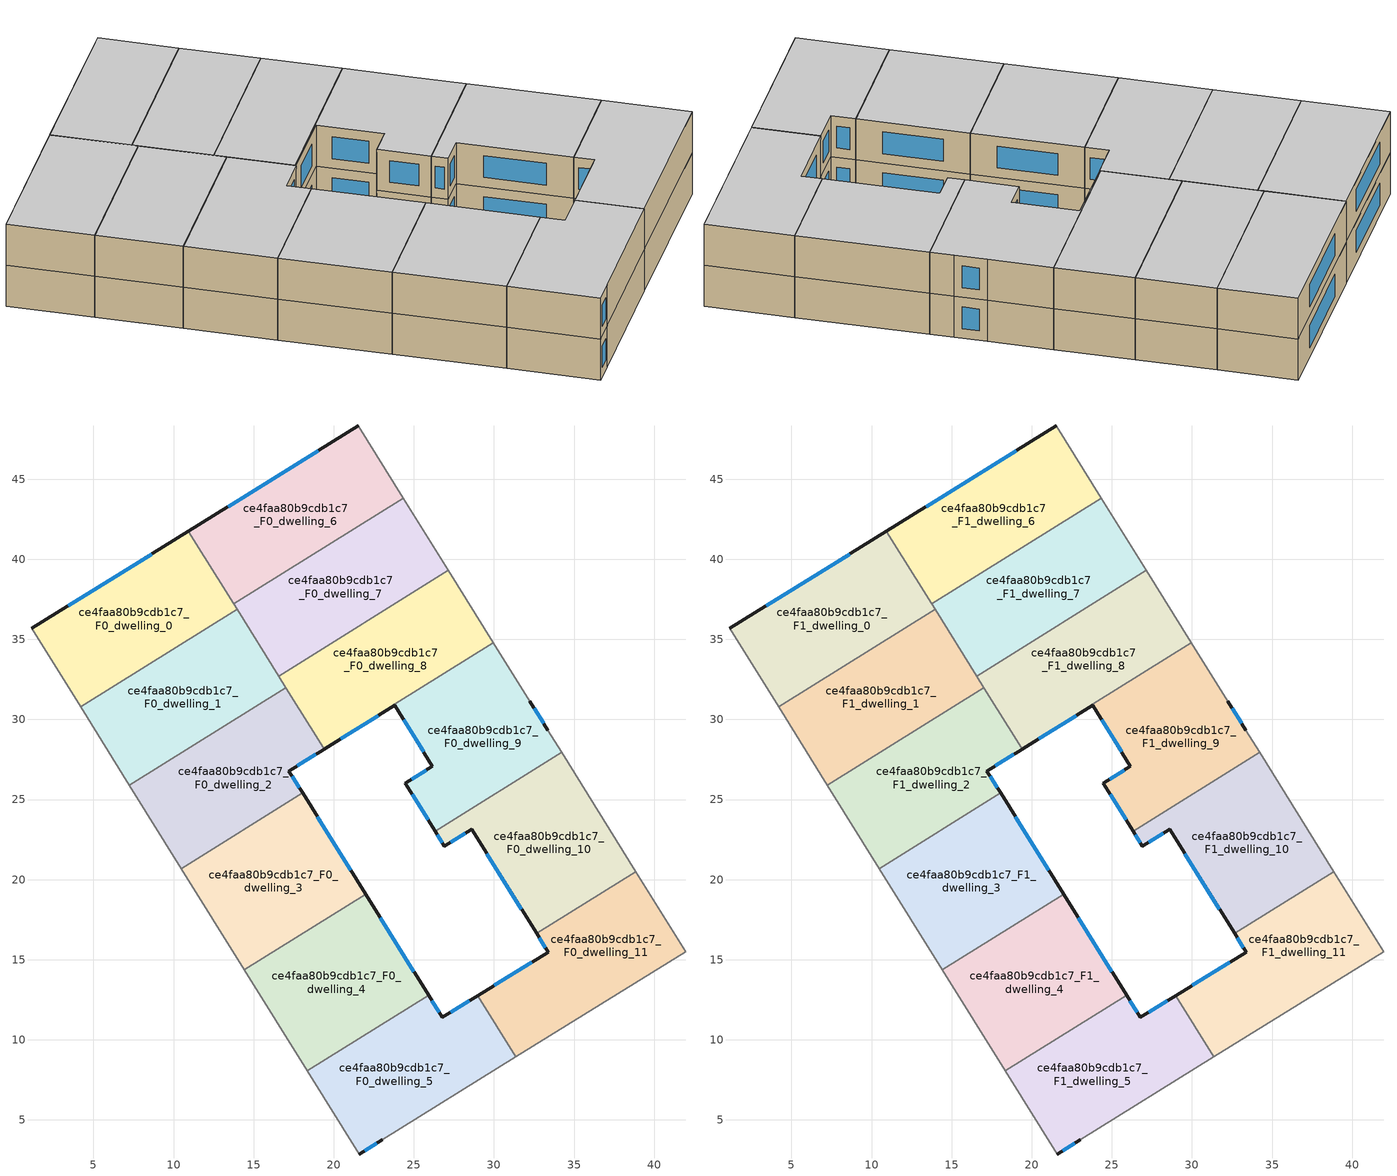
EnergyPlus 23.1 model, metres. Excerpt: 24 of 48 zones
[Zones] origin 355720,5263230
ce4faa80b9cdb1c7_F0_dwelling_0
 floor ground (EU_floor_Construction): 10.93,41.75 13.97,36.87 4.2,30.78 1.14,35.69 z0
 wall outside (EU_wall_Construction): 10.93,41.75 1.14,35.69 z0:3
 wall to ce4faa80b9cdb1c7_F0_dwelling_1 (EU_wall_Construction): 4.2,30.78 13.97,36.87 z0:3
 wall adiabatic (EU_wall_Construction): 1.14,35.69 4.2,30.78 z0:3
 wall to ce4faa80b9cdb1c7_F0_dwelling_6 (EU_wall_Construction): 13.75,37.22 10.93,41.75 z0:3
 wall to ce4faa80b9cdb1c7_F0_dwelling_7 (EU_wall_Construction): 13.97,36.87 13.75,37.22 z0:3
 window (EU_Window_Construction): 8.63,40.33 3.44,37.11 z0.7:2.3
ce4faa80b9cdb1c7_F0_dwelling_1
 floor ground (EU_floor_Construction): 13.97,36.87 17.02,31.98 7.25,25.89 4.2,30.78 z0
 wall to ce4faa80b9cdb1c7_F0_dwelling_2 (EU_wall_Construction): 7.25,25.89 17.02,31.98 z0:3
 wall adiabatic (EU_wall_Construction): 4.2,30.78 7.25,25.89 z0:3
 wall to ce4faa80b9cdb1c7_F0_dwelling_7 (EU_wall_Construction): 16.56,32.71 13.97,36.87 z0:3
 wall to ce4faa80b9cdb1c7_F0_dwelling_8 (EU_wall_Construction): 17.01,31.98 16.56,32.71 z0:3
ce4faa80b9cdb1c7_F0_dwelling_10
 floor ground (EU_floor_Construction): 34.23,27.95 38.87,20.5 32.66,16.64 28.62,23.13 26.91,22.09 26.33,23.03 z0
 wall outside (EU_wall_Construction): 26.33,23.03 26.91,22.09 28.62,23.13 32.66,16.64 z0:3
 wall to ce4faa80b9cdb1c7_F0_dwelling_9 (EU_wall_Construction): 34.23,27.95 26.33,23.03 z0:3
 wall adiabatic (EU_wall_Construction): 38.87,20.5 34.23,27.95 z0:3
 wall to ce4faa80b9cdb1c7_F0_dwelling_11 (EU_wall_Construction): 32.66,16.64 38.87,20.5 z0:3
 window (EU_Window_Construction): 27.31,22.33 28.22,22.89 / 26.46,22.81 26.77,22.31 / 29.57,21.61 31.71,18.16 z0.7:2.3
ce4faa80b9cdb1c7_F0_dwelling_11
 floor ground (EU_floor_Construction): 38.87,20.5 41.98,15.5 31.38,8.93 28.99,12.76 33.39,15.48 32.66,16.64 z0
 wall outside (EU_wall_Construction): 32.66,16.64 33.39,15.48 28.99,12.76 z0:3
 wall adiabatic (EU_wall_Construction): 31.38,8.93 41.98,15.5 38.87,20.5 z0:3
 wall to ce4faa80b9cdb1c7_F0_dwelling_5 (EU_wall_Construction): 28.99,12.76 31.38,8.93 z0:3
 window (EU_Window_Construction): 32.35,14.84 30.02,13.4 / 32.83,16.37 33.22,15.75 z0.7:2.3
ce4faa80b9cdb1c7_F0_dwelling_2
 floor ground (EU_floor_Construction): 17.02,31.98 19.41,28.14 17.2,26.78 18.05,25.41 10.49,20.69 7.25,25.89 z0
 wall outside (EU_wall_Construction): 18.05,25.41 17.2,26.78 19.41,28.14 z0:3
 wall to ce4faa80b9cdb1c7_F0_dwelling_3 (EU_wall_Construction): 10.49,20.69 18.05,25.41 z0:3
 wall adiabatic (EU_wall_Construction): 7.25,25.89 10.49,20.69 z0:3
 wall to ce4faa80b9cdb1c7_F0_dwelling_8 (EU_wall_Construction): 19.37,28.2 17.02,31.98 z0:3
 wall to ce4faa80b9cdb1c7_F0_dwelling_9 (EU_wall_Construction): 19.41,28.14 19.37,28.2 z0:3
 window (EU_Window_Construction): 17.72,27.1 18.89,27.82 / 17.85,25.73 17.4,26.45 z0.7:2.3
ce4faa80b9cdb1c7_F0_dwelling_3
 floor ground (EU_floor_Construction): 18.05,25.41 21.99,19.09 14.42,14.38 10.49,20.69 z0
 wall outside (EU_wall_Construction): 21.99,19.09 18.05,25.41 z0:3
 wall to ce4faa80b9cdb1c7_F0_dwelling_4 (EU_wall_Construction): 14.42,14.38 21.99,19.09 z0:3
 wall adiabatic (EU_wall_Construction): 10.49,20.69 14.42,14.38 z0:3
 window (EU_Window_Construction): 21.06,20.57 18.98,23.92 z0.7:2.3
ce4faa80b9cdb1c7_F0_dwelling_4
 floor ground (EU_floor_Construction): 21.99,19.09 25.92,12.77 18.36,8.06 14.42,14.38 z0
 wall outside (EU_wall_Construction): 25.92,12.77 21.99,19.09 z0:3
 wall to ce4faa80b9cdb1c7_F0_dwelling_5 (EU_wall_Construction): 18.36,8.06 25.92,12.77 z0:3
 wall adiabatic (EU_wall_Construction): 14.42,14.38 18.36,8.06 z0:3
 window (EU_Window_Construction): 25,14.26 22.91,17.61 z0.7:2.3
ce4faa80b9cdb1c7_F0_dwelling_5
 floor ground (EU_floor_Construction): 28.99,12.76 31.38,8.93 23.03,3.76 21.59,2.87 18.36,8.06 25.92,12.77 26.78,11.39 z0
 wall outside (EU_wall_Construction): 28.99,12.76 26.78,11.39 25.92,12.77 / 21.59,2.87 23.03,3.76 z0:3
 wall adiabatic (EU_wall_Construction): 23.03,3.76 31.38,8.93 / 18.36,8.06 21.59,2.87 z0:3
 window (EU_Window_Construction): 26.58,11.72 26.13,12.45 / 28.47,12.44 27.3,11.71 / 21.93,3.08 22.69,3.55 z0.7:2.3
ce4faa80b9cdb1c7_F0_dwelling_6
 floor ground (EU_floor_Construction): 21.54,48.32 24.34,43.82 13.75,37.22 10.93,41.75 z0
 wall outside (EU_wall_Construction): 21.54,48.32 10.93,41.75 z0:3
 wall to ce4faa80b9cdb1c7_F0_dwelling_7 (EU_wall_Construction): 13.75,37.22 24.34,43.82 z0:3
 wall adiabatic (EU_wall_Construction): 24.34,43.82 21.54,48.32 z0:3
 window (EU_Window_Construction): 19.05,46.78 13.42,43.29 z0.7:2.3
ce4faa80b9cdb1c7_F0_dwelling_7
 floor ground (EU_floor_Construction): 24.34,43.82 27.15,39.31 16.56,32.71 13.75,37.22 z0
 wall to ce4faa80b9cdb1c7_F0_dwelling_8 (EU_wall_Construction): 16.56,32.71 27.15,39.31 z0:3
 wall adiabatic (EU_wall_Construction): 27.15,39.31 24.34,43.82 z0:3
ce4faa80b9cdb1c7_F0_dwelling_8
 floor ground (EU_floor_Construction): 27.15,39.31 29.96,34.79 19.37,28.2 16.56,32.71 z0
 wall to ce4faa80b9cdb1c7_F0_dwelling_9 (EU_wall_Construction): 19.37,28.2 29.96,34.79 z0:3
 wall adiabatic (EU_wall_Construction): 29.96,34.79 27.15,39.31 z0:3
ce4faa80b9cdb1c7_F0_dwelling_9
 floor ground (EU_floor_Construction): 32.24,31.13 33.37,29.32 34.23,27.95 26.33,23.03 24.46,26.03 26.16,27.09 23.81,30.87 19.41,28.14 19.37,28.2 29.96,34.79 z0
 wall outside (EU_wall_Construction): 19.41,28.14 23.81,30.87 26.16,27.09 24.46,26.03 26.33,23.03 / 33.37,29.32 32.24,31.13 z0:3
 wall adiabatic (EU_wall_Construction): 32.24,31.13 29.96,34.79 / 34.23,27.95 33.37,29.32 z0:3
 window (EU_Window_Construction): 25.76,26.84 24.86,26.28 / 24.36,29.98 25.61,27.98 / 20.44,28.78 22.78,30.23 / 33.11,29.75 32.51,30.71 / 24.89,25.32 25.89,23.73 z0.7:2.3
ce4faa80b9cdb1c7_F1_dwelling_0
 floor to ce4faa80b9cdb1c7_F0_dwelling_0 (EU_floor_Construction): 10.93,41.75 13.97,36.87 4.2,30.78 1.14,35.69 z3
 wall outside (EU_wall_Construction): 10.93,41.75 1.14,35.69 z3:6
 wall to ce4faa80b9cdb1c7_F1_dwelling_1 (EU_wall_Construction): 4.2,30.78 13.97,36.87 z3:6
 wall adiabatic (EU_wall_Construction): 1.14,35.69 4.2,30.78 z3:6
 wall to ce4faa80b9cdb1c7_F1_dwelling_6 (EU_wall_Construction): 13.75,37.22 10.93,41.75 z3:6
 wall to ce4faa80b9cdb1c7_F1_dwelling_7 (EU_wall_Construction): 13.97,36.87 13.75,37.22 z3:6
 window (EU_Window_Construction): 8.63,40.33 3.44,37.11 z3.7:5.3
 ceiling to ce4faa80b9cdb1c7_F2_dwelling_0 (EU_floor_Construction): 13.97,36.87 10.93,41.75 1.14,35.69 4.2,30.78 z6
ce4faa80b9cdb1c7_F1_dwelling_1
 floor to ce4faa80b9cdb1c7_F0_dwelling_1 (EU_floor_Construction): 13.97,36.87 17.02,31.98 7.25,25.89 4.2,30.78 z3
 wall to ce4faa80b9cdb1c7_F1_dwelling_2 (EU_wall_Construction): 7.25,25.89 17.02,31.98 z3:6
 wall adiabatic (EU_wall_Construction): 4.2,30.78 7.25,25.89 z3:6
 wall to ce4faa80b9cdb1c7_F1_dwelling_7 (EU_wall_Construction): 16.56,32.71 13.97,36.87 z3:6
 wall to ce4faa80b9cdb1c7_F1_dwelling_8 (EU_wall_Construction): 17.01,31.98 16.56,32.71 z3:6
 ceiling to ce4faa80b9cdb1c7_F2_dwelling_1 (EU_floor_Construction): 17.02,31.98 13.97,36.87 4.2,30.78 7.25,25.89 z6
ce4faa80b9cdb1c7_F1_dwelling_10
 floor to ce4faa80b9cdb1c7_F0_dwelling_10 (EU_floor_Construction): 34.23,27.95 38.87,20.5 32.66,16.64 28.62,23.13 26.91,22.09 26.33,23.03 z3
 wall outside (EU_wall_Construction): 26.33,23.03 26.91,22.09 28.62,23.13 32.66,16.64 z3:6
 wall to ce4faa80b9cdb1c7_F1_dwelling_9 (EU_wall_Construction): 34.23,27.95 26.33,23.03 z3:6
 wall adiabatic (EU_wall_Construction): 38.87,20.5 34.23,27.95 z3:6
 wall to ce4faa80b9cdb1c7_F1_dwelling_11 (EU_wall_Construction): 32.66,16.64 38.87,20.5 z3:6
 window (EU_Window_Construction): 27.31,22.33 28.22,22.89 / 26.46,22.81 26.77,22.31 / 29.57,21.61 31.71,18.16 z3.7:5.3
 ceiling to ce4faa80b9cdb1c7_F2_dwelling_10 (EU_floor_Construction): 38.87,20.5 34.23,27.95 26.33,23.03 26.91,22.09 28.62,23.13 32.66,16.64 z6
ce4faa80b9cdb1c7_F1_dwelling_11
 floor to ce4faa80b9cdb1c7_F0_dwelling_11 (EU_floor_Construction): 38.87,20.5 41.98,15.5 31.38,8.93 28.99,12.76 33.39,15.48 32.66,16.64 z3
 wall outside (EU_wall_Construction): 32.66,16.64 33.39,15.48 28.99,12.76 z3:6
 wall adiabatic (EU_wall_Construction): 31.38,8.93 41.98,15.5 38.87,20.5 z3:6
 wall to ce4faa80b9cdb1c7_F1_dwelling_5 (EU_wall_Construction): 28.99,12.76 31.38,8.93 z3:6
 window (EU_Window_Construction): 32.35,14.84 30.02,13.4 / 32.83,16.37 33.22,15.75 z3.7:5.3
 ceiling to ce4faa80b9cdb1c7_F2_dwelling_11 (EU_floor_Construction): 41.98,15.5 38.87,20.5 32.66,16.64 33.39,15.48 28.99,12.76 31.38,8.93 z6
ce4faa80b9cdb1c7_F1_dwelling_2
 floor to ce4faa80b9cdb1c7_F0_dwelling_2 (EU_floor_Construction): 17.02,31.98 19.41,28.14 17.2,26.78 18.05,25.41 10.49,20.69 7.25,25.89 z3
 wall outside (EU_wall_Construction): 18.05,25.41 17.2,26.78 19.41,28.14 z3:6
 wall to ce4faa80b9cdb1c7_F1_dwelling_3 (EU_wall_Construction): 10.49,20.69 18.05,25.41 z3:6
 wall adiabatic (EU_wall_Construction): 7.25,25.89 10.49,20.69 z3:6
 wall to ce4faa80b9cdb1c7_F1_dwelling_8 (EU_wall_Construction): 19.37,28.2 17.02,31.98 z3:6
 wall to ce4faa80b9cdb1c7_F1_dwelling_9 (EU_wall_Construction): 19.41,28.14 19.37,28.2 z3:6
 window (EU_Window_Construction): 17.72,27.1 18.89,27.82 / 17.85,25.73 17.4,26.45 z3.7:5.3
 ceiling to ce4faa80b9cdb1c7_F2_dwelling_2 (EU_floor_Construction): 18.05,25.41 17.2,26.78 19.41,28.14 17.02,31.98 7.25,25.89 10.49,20.69 z6
ce4faa80b9cdb1c7_F1_dwelling_3
 floor to ce4faa80b9cdb1c7_F0_dwelling_3 (EU_floor_Construction): 18.05,25.41 21.99,19.09 14.42,14.38 10.49,20.69 z3
 wall outside (EU_wall_Construction): 21.99,19.09 18.05,25.41 z3:6
 wall to ce4faa80b9cdb1c7_F1_dwelling_4 (EU_wall_Construction): 14.42,14.38 21.99,19.09 z3:6
 wall adiabatic (EU_wall_Construction): 10.49,20.69 14.42,14.38 z3:6
 window (EU_Window_Construction): 21.06,20.57 18.98,23.92 z3.7:5.3
 ceiling to ce4faa80b9cdb1c7_F2_dwelling_3 (EU_floor_Construction): 21.99,19.09 18.05,25.41 10.49,20.69 14.42,14.38 z6
ce4faa80b9cdb1c7_F1_dwelling_4
 floor to ce4faa80b9cdb1c7_F0_dwelling_4 (EU_floor_Construction): 21.99,19.09 25.92,12.77 18.36,8.06 14.42,14.38 z3
 wall outside (EU_wall_Construction): 25.92,12.77 21.99,19.09 z3:6
 wall to ce4faa80b9cdb1c7_F1_dwelling_5 (EU_wall_Construction): 18.36,8.06 25.92,12.77 z3:6
 wall adiabatic (EU_wall_Construction): 14.42,14.38 18.36,8.06 z3:6
 window (EU_Window_Construction): 25,14.26 22.91,17.61 z3.7:5.3
 ceiling to ce4faa80b9cdb1c7_F2_dwelling_4 (EU_floor_Construction): 25.92,12.77 21.99,19.09 14.42,14.38 18.36,8.06 z6
ce4faa80b9cdb1c7_F1_dwelling_5
 floor to ce4faa80b9cdb1c7_F0_dwelling_5 (EU_floor_Construction): 28.99,12.76 31.38,8.93 23.03,3.76 21.59,2.87 18.36,8.06 25.92,12.77 26.78,11.39 z3
 wall outside (EU_wall_Construction): 28.99,12.76 26.78,11.39 25.92,12.77 / 21.59,2.87 23.03,3.76 z3:6
 wall adiabatic (EU_wall_Construction): 23.03,3.76 31.38,8.93 / 18.36,8.06 21.59,2.87 z3:6
 window (EU_Window_Construction): 26.58,11.72 26.13,12.45 / 28.47,12.44 27.3,11.71 / 21.93,3.08 22.69,3.55 z3.7:5.3
 ceiling to ce4faa80b9cdb1c7_F2_dwelling_5 (EU_floor_Construction): 31.38,8.93 28.99,12.76 26.78,11.39 25.92,12.77 18.36,8.06 21.59,2.87 23.03,3.76 z6
ce4faa80b9cdb1c7_F1_dwelling_6
 floor to ce4faa80b9cdb1c7_F0_dwelling_6 (EU_floor_Construction): 21.54,48.32 24.34,43.82 13.75,37.22 10.93,41.75 z3
 wall outside (EU_wall_Construction): 21.54,48.32 10.93,41.75 z3:6
 wall to ce4faa80b9cdb1c7_F1_dwelling_7 (EU_wall_Construction): 13.75,37.22 24.34,43.82 z3:6
 wall adiabatic (EU_wall_Construction): 24.34,43.82 21.54,48.32 z3:6
 window (EU_Window_Construction): 19.05,46.78 13.42,43.29 z3.7:5.3
 ceiling to ce4faa80b9cdb1c7_F2_dwelling_6 (EU_floor_Construction): 24.34,43.82 21.54,48.32 10.93,41.75 13.75,37.22 z6
ce4faa80b9cdb1c7_F1_dwelling_7
 floor to ce4faa80b9cdb1c7_F0_dwelling_7 (EU_floor_Construction): 24.34,43.82 27.15,39.31 16.56,32.71 13.75,37.22 z3
 wall to ce4faa80b9cdb1c7_F1_dwelling_8 (EU_wall_Construction): 16.56,32.71 27.15,39.31 z3:6
 wall adiabatic (EU_wall_Construction): 27.15,39.31 24.34,43.82 z3:6
 ceiling to ce4faa80b9cdb1c7_F2_dwelling_7 (EU_floor_Construction): 27.15,39.31 24.34,43.82 13.75,37.22 16.56,32.71 z6
ce4faa80b9cdb1c7_F1_dwelling_8
 floor to ce4faa80b9cdb1c7_F0_dwelling_8 (EU_floor_Construction): 27.15,39.31 29.96,34.79 19.37,28.2 16.56,32.71 z3
 wall to ce4faa80b9cdb1c7_F1_dwelling_9 (EU_wall_Construction): 19.37,28.2 29.96,34.79 z3:6
 wall adiabatic (EU_wall_Construction): 29.96,34.79 27.15,39.31 z3:6
 ceiling to ce4faa80b9cdb1c7_F2_dwelling_8 (EU_floor_Construction): 29.96,34.79 27.15,39.31 16.56,32.71 19.37,28.2 z6
ce4faa80b9cdb1c7_F1_dwelling_9
 floor to ce4faa80b9cdb1c7_F0_dwelling_9 (EU_floor_Construction): 32.24,31.13 33.37,29.32 34.23,27.95 26.33,23.03 24.46,26.03 26.16,27.09 23.81,30.87 19.41,28.14 19.37,28.2 29.96,34.79 z3
 wall outside (EU_wall_Construction): 19.41,28.14 23.81,30.87 26.16,27.09 24.46,26.03 26.33,23.03 / 33.37,29.32 32.24,31.13 z3:6
 wall adiabatic (EU_wall_Construction): 32.24,31.13 29.96,34.79 / 34.23,27.95 33.37,29.32 z3:6
 window (EU_Window_Construction): 25.76,26.84 24.86,26.28 / 24.36,29.98 25.61,27.98 / 20.44,28.78 22.78,30.23 / 33.11,29.75 32.51,30.71 / 24.89,25.32 25.89,23.73 z3.7:5.3
 ceiling to ce4faa80b9cdb1c7_F2_dwelling_9 (EU_floor_Construction): 34.23,27.95 33.37,29.32 32.24,31.13 29.96,34.79 19.37,28.2 19.41,28.14 23.81,30.87 26.16,27.09 24.46,26.03 26.33,23.03 z6
[Building]
EU S2 Campaign: North Axis=0; Terrain=City; Solar Distribution=FullExterior
[Site:Location]
Budapest.Ferenc.Liszt.Intl.AP: Latitude=47.437; Longitude=19.256; Time Zone=1; Elevation=185
[SizingPeriod:WeatherFileDays]
AnnualSizingPeriod: Begin Month=1; Begin Day of Month=1; End Month=12; End Day of Month=31; Day of Week for Start Day=Monday; Use Weather File Daylight Saving Period=No; Use Weather File Rain and Snow Indicators=No
[MATERIAL]
EU_InternalMass_Material: Roughness=MediumRough; Thickness=0.1; Conductivity=1; Density=1800; Specific Heat=900; Thermal Absorptance=0.9; Solar Absorptance=0.7; Visible Absorptance=0.7
[MATERIAL:NOMASS] Roughness=MediumRough; Thermal Absorptance=0.9; Solar Absorptance=0.7; Visible Absorptance=0.7
Name | Thermal Resistance
EU_wall_NoMass | 0.832559
EU_floor_NoMass | 0.872794
[WINDOWMATERIAL:SIMPLEGLAZINGSYSTEM]
EU_Window_SimpleGlazing: UFactor=2.79869; Solar Heat Gain Coefficient=0.75; Visible Transmittance=0.75
[CONSTRUCTION]
EU_wall_Construction: EU_wall_NoMass
EU_floor_Construction: EU_floor_NoMass
EU_Window_Construction: EU_Window_SimpleGlazing
EU_InternalMass_Construction: EU_InternalMass_Material
[ZONE] Type=1; Multiplier=1; Ceiling Height=autocalculate; Floor Area=autocalculate; Part of Total Floor Area=Yes
Name | Volume
ce4faa80b9cdb1c7_F0_dwelling_0; ce4faa80b9cdb1c7_F1_dwelling_0 | 199.014
ce4faa80b9cdb1c7_F0_dwelling_1; ce4faa80b9cdb1c7_F1_dwelling_1 | 199.058
ce4faa80b9cdb1c7_F0_dwelling_10; ce4faa80b9cdb1c7_F1_dwelling_10; ce4faa80b9cdb1c7_F0_dwelling_2; ce4faa80b9cdb1c7_F1_dwelling_2 | 199.027
ce4faa80b9cdb1c7_F0_dwelling_11; ce4faa80b9cdb1c7_F1_dwelling_11 | 199.021
ce4faa80b9cdb1c7_F0_dwelling_3; ce4faa80b9cdb1c7_F1_dwelling_3 | 199.057
ce4faa80b9cdb1c7_F0_dwelling_4; ce4faa80b9cdb1c7_F1_dwelling_4; ce4faa80b9cdb1c7_F0_dwelling_8; ce4faa80b9cdb1c7_F1_dwelling_8 | 199.044
ce4faa80b9cdb1c7_F0_dwelling_5; ce4faa80b9cdb1c7_F1_dwelling_5 | 199.033
ce4faa80b9cdb1c7_F0_dwelling_6; ce4faa80b9cdb1c7_F1_dwelling_6 | 199.04
ce4faa80b9cdb1c7_F0_dwelling_7; ce4faa80b9cdb1c7_F1_dwelling_7 | 199.026
ce4faa80b9cdb1c7_F0_dwelling_9; ce4faa80b9cdb1c7_F1_dwelling_9 | 199.062
[INTERNALMASS] Construction=EU_InternalMass_Construction
Name | Zone or ZoneList | Surface Area
ce4faa80b9cdb1c7_F0_dwelling_0_EU_InternalMass | ce4faa80b9cdb1c7_F0_dwelling_0 | 66.3381
ce4faa80b9cdb1c7_F0_dwelling_1_EU_InternalMass | ce4faa80b9cdb1c7_F0_dwelling_1 | 66.3526
ce4faa80b9cdb1c7_F0_dwelling_2_EU_InternalMass | ce4faa80b9cdb1c7_F0_dwelling_2 | 66.3423
ce4faa80b9cdb1c7_F0_dwelling_3_EU_InternalMass | ce4faa80b9cdb1c7_F0_dwelling_3 | 66.3522
ce4faa80b9cdb1c7_F0_dwelling_4_EU_InternalMass | ce4faa80b9cdb1c7_F0_dwelling_4 | 66.3477
ce4faa80b9cdb1c7_F0_dwelling_5_EU_InternalMass | ce4faa80b9cdb1c7_F0_dwelling_5 | 66.3445
ce4faa80b9cdb1c7_F0_dwelling_6_EU_InternalMass | ce4faa80b9cdb1c7_F0_dwelling_6 | 66.3467
ce4faa80b9cdb1c7_F0_dwelling_7_EU_InternalMass | ce4faa80b9cdb1c7_F0_dwelling_7 | 66.342
ce4faa80b9cdb1c7_F0_dwelling_8_EU_InternalMass | ce4faa80b9cdb1c7_F0_dwelling_8 | 66.348
ce4faa80b9cdb1c7_F0_dwelling_9_EU_InternalMass | ce4faa80b9cdb1c7_F0_dwelling_9 | 66.3542
ce4faa80b9cdb1c7_F0_dwelling_10_EU_InternalMass | ce4faa80b9cdb1c7_F0_dwelling_10 | 66.3422
ce4faa80b9cdb1c7_F0_dwelling_11_EU_InternalMass | ce4faa80b9cdb1c7_F0_dwelling_11 | 66.3403
ce4faa80b9cdb1c7_F1_dwelling_0_EU_InternalMass | ce4faa80b9cdb1c7_F1_dwelling_0 | 66.3381
ce4faa80b9cdb1c7_F1_dwelling_1_EU_InternalMass | ce4faa80b9cdb1c7_F1_dwelling_1 | 66.3526
ce4faa80b9cdb1c7_F1_dwelling_2_EU_InternalMass | ce4faa80b9cdb1c7_F1_dwelling_2 | 66.3423
ce4faa80b9cdb1c7_F1_dwelling_3_EU_InternalMass | ce4faa80b9cdb1c7_F1_dwelling_3 | 66.3522
ce4faa80b9cdb1c7_F1_dwelling_4_EU_InternalMass | ce4faa80b9cdb1c7_F1_dwelling_4 | 66.3477
ce4faa80b9cdb1c7_F1_dwelling_5_EU_InternalMass | ce4faa80b9cdb1c7_F1_dwelling_5 | 66.3445
ce4faa80b9cdb1c7_F1_dwelling_6_EU_InternalMass | ce4faa80b9cdb1c7_F1_dwelling_6 | 66.3467
ce4faa80b9cdb1c7_F1_dwelling_7_EU_InternalMass | ce4faa80b9cdb1c7_F1_dwelling_7 | 66.342
ce4faa80b9cdb1c7_F1_dwelling_8_EU_InternalMass | ce4faa80b9cdb1c7_F1_dwelling_8 | 66.348
ce4faa80b9cdb1c7_F1_dwelling_9_EU_InternalMass | ce4faa80b9cdb1c7_F1_dwelling_9 | 66.3542
ce4faa80b9cdb1c7_F1_dwelling_10_EU_InternalMass | ce4faa80b9cdb1c7_F1_dwelling_10 | 66.3422
ce4faa80b9cdb1c7_F1_dwelling_11_EU_InternalMass | ce4faa80b9cdb1c7_F1_dwelling_11 | 66.3403
[OTHEREQUIPMENT] Fuel Type=Electricity; Design Level Calculation Method=Watts/Area; Power per Zone Floor Area=1; Fraction Latent=0; Fraction Radiant=0; Fraction Lost=0; Carbon Dioxide Generation Rate=0; EndUse Subcategory=EU_Step8_InternalGains
Name | Zone or ZoneList or Space or SpaceList | Schedule
EU_Step8_InternalGain_ce4faa80b9cdb1c7_F0_dwelling_0_f000 | ce4faa80b9cdb1c7_F0_dwelling_0 | EU_Step8_GainSchedule_ce4faa80b9cdb1c7_F0_dwelling_0_f000
EU_Step8_InternalGain_ce4faa80b9cdb1c7_F0_dwelling_1_f000 | ce4faa80b9cdb1c7_F0_dwelling_1 | EU_Step8_GainSchedule_ce4faa80b9cdb1c7_F0_dwelling_1_f000
EU_Step8_InternalGain_ce4faa80b9cdb1c7_F0_dwelling_2_f000 | ce4faa80b9cdb1c7_F0_dwelling_2 | EU_Step8_GainSchedule_ce4faa80b9cdb1c7_F0_dwelling_2_f000
EU_Step8_InternalGain_ce4faa80b9cdb1c7_F0_dwelling_3_f000 | ce4faa80b9cdb1c7_F0_dwelling_3 | EU_Step8_GainSchedule_ce4faa80b9cdb1c7_F0_dwelling_3_f000
EU_Step8_InternalGain_ce4faa80b9cdb1c7_F0_dwelling_4_f000 | ce4faa80b9cdb1c7_F0_dwelling_4 | EU_Step8_GainSchedule_ce4faa80b9cdb1c7_F0_dwelling_4_f000
EU_Step8_InternalGain_ce4faa80b9cdb1c7_F0_dwelling_5_f000 | ce4faa80b9cdb1c7_F0_dwelling_5 | EU_Step8_GainSchedule_ce4faa80b9cdb1c7_F0_dwelling_5_f000
EU_Step8_InternalGain_ce4faa80b9cdb1c7_F0_dwelling_6_f000 | ce4faa80b9cdb1c7_F0_dwelling_6 | EU_Step8_GainSchedule_ce4faa80b9cdb1c7_F0_dwelling_6_f000
EU_Step8_InternalGain_ce4faa80b9cdb1c7_F0_dwelling_7_f000 | ce4faa80b9cdb1c7_F0_dwelling_7 | EU_Step8_GainSchedule_ce4faa80b9cdb1c7_F0_dwelling_7_f000
EU_Step8_InternalGain_ce4faa80b9cdb1c7_F0_dwelling_8_f000 | ce4faa80b9cdb1c7_F0_dwelling_8 | EU_Step8_GainSchedule_ce4faa80b9cdb1c7_F0_dwelling_8_f000
EU_Step8_InternalGain_ce4faa80b9cdb1c7_F0_dwelling_9_f000 | ce4faa80b9cdb1c7_F0_dwelling_9 | EU_Step8_GainSchedule_ce4faa80b9cdb1c7_F0_dwelling_9_f000
EU_Step8_InternalGain_ce4faa80b9cdb1c7_F0_dwelling_10_f000 | ce4faa80b9cdb1c7_F0_dwelling_10 | EU_Step8_GainSchedule_ce4faa80b9cdb1c7_F0_dwelling_10_f000
EU_Step8_InternalGain_ce4faa80b9cdb1c7_F0_dwelling_11_f000 | ce4faa80b9cdb1c7_F0_dwelling_11 | EU_Step8_GainSchedule_ce4faa80b9cdb1c7_F0_dwelling_11_f000
EU_Step8_InternalGain_ce4faa80b9cdb1c7_F1_dwelling_0_f000 | ce4faa80b9cdb1c7_F1_dwelling_0 | EU_Step8_GainSchedule_ce4faa80b9cdb1c7_F1_dwelling_0_f000
EU_Step8_InternalGain_ce4faa80b9cdb1c7_F1_dwelling_1_f000 | ce4faa80b9cdb1c7_F1_dwelling_1 | EU_Step8_GainSchedule_ce4faa80b9cdb1c7_F1_dwelling_1_f000
EU_Step8_InternalGain_ce4faa80b9cdb1c7_F1_dwelling_2_f000 | ce4faa80b9cdb1c7_F1_dwelling_2 | EU_Step8_GainSchedule_ce4faa80b9cdb1c7_F1_dwelling_2_f000
EU_Step8_InternalGain_ce4faa80b9cdb1c7_F1_dwelling_3_f000 | ce4faa80b9cdb1c7_F1_dwelling_3 | EU_Step8_GainSchedule_ce4faa80b9cdb1c7_F1_dwelling_3_f000
EU_Step8_InternalGain_ce4faa80b9cdb1c7_F1_dwelling_4_f000 | ce4faa80b9cdb1c7_F1_dwelling_4 | EU_Step8_GainSchedule_ce4faa80b9cdb1c7_F1_dwelling_4_f000
EU_Step8_InternalGain_ce4faa80b9cdb1c7_F1_dwelling_5_f000 | ce4faa80b9cdb1c7_F1_dwelling_5 | EU_Step8_GainSchedule_ce4faa80b9cdb1c7_F1_dwelling_5_f000
EU_Step8_InternalGain_ce4faa80b9cdb1c7_F1_dwelling_6_f000 | ce4faa80b9cdb1c7_F1_dwelling_6 | EU_Step8_GainSchedule_ce4faa80b9cdb1c7_F1_dwelling_6_f000
EU_Step8_InternalGain_ce4faa80b9cdb1c7_F1_dwelling_7_f000 | ce4faa80b9cdb1c7_F1_dwelling_7 | EU_Step8_GainSchedule_ce4faa80b9cdb1c7_F1_dwelling_7_f000
EU_Step8_InternalGain_ce4faa80b9cdb1c7_F1_dwelling_8_f000 | ce4faa80b9cdb1c7_F1_dwelling_8 | EU_Step8_GainSchedule_ce4faa80b9cdb1c7_F1_dwelling_8_f000
EU_Step8_InternalGain_ce4faa80b9cdb1c7_F1_dwelling_9_f000 | ce4faa80b9cdb1c7_F1_dwelling_9 | EU_Step8_GainSchedule_ce4faa80b9cdb1c7_F1_dwelling_9_f000
EU_Step8_InternalGain_ce4faa80b9cdb1c7_F1_dwelling_10_f000 | ce4faa80b9cdb1c7_F1_dwelling_10 | EU_Step8_GainSchedule_ce4faa80b9cdb1c7_F1_dwelling_10_f000
EU_Step8_InternalGain_ce4faa80b9cdb1c7_F1_dwelling_11_f000 | ce4faa80b9cdb1c7_F1_dwelling_11 | EU_Step8_GainSchedule_ce4faa80b9cdb1c7_F1_dwelling_11_f000
[ZONEVENTILATION:DESIGNFLOWRATE] Schedule=EU_AlwaysOn; Design Flow Rate Calculation Method=AirChanges/Hour; Air Changes per Hour=0.475469; Ventilation Type=Natural; Fan Pressure Rise=0; Fan Total Efficiency=1; Constant Term Coefficient=1; Temperature Term Coefficient=0; Velocity Term Coefficient=0; Velocity Squared Term Coefficient=0; Minimum Indoor Temperature=-100; Maximum Indoor Temperature=100; Delta Temperature=-100; Minimum Outdoor Temperature=-100; Maximum Outdoor Temperature=100; Maximum Wind Speed=40
Name | Zone or ZoneList or Space or SpaceList
EU_ConstantAir_ce4faa80b9cdb1c7_F0_dwelling_0 | ce4faa80b9cdb1c7_F0_dwelling_0
EU_ConstantAir_ce4faa80b9cdb1c7_F0_dwelling_1 | ce4faa80b9cdb1c7_F0_dwelling_1
EU_ConstantAir_ce4faa80b9cdb1c7_F0_dwelling_2 | ce4faa80b9cdb1c7_F0_dwelling_2
EU_ConstantAir_ce4faa80b9cdb1c7_F0_dwelling_3 | ce4faa80b9cdb1c7_F0_dwelling_3
EU_ConstantAir_ce4faa80b9cdb1c7_F0_dwelling_4 | ce4faa80b9cdb1c7_F0_dwelling_4
EU_ConstantAir_ce4faa80b9cdb1c7_F0_dwelling_5 | ce4faa80b9cdb1c7_F0_dwelling_5
EU_ConstantAir_ce4faa80b9cdb1c7_F0_dwelling_6 | ce4faa80b9cdb1c7_F0_dwelling_6
EU_ConstantAir_ce4faa80b9cdb1c7_F0_dwelling_7 | ce4faa80b9cdb1c7_F0_dwelling_7
EU_ConstantAir_ce4faa80b9cdb1c7_F0_dwelling_8 | ce4faa80b9cdb1c7_F0_dwelling_8
EU_ConstantAir_ce4faa80b9cdb1c7_F0_dwelling_9 | ce4faa80b9cdb1c7_F0_dwelling_9
EU_ConstantAir_ce4faa80b9cdb1c7_F0_dwelling_10 | ce4faa80b9cdb1c7_F0_dwelling_10
EU_ConstantAir_ce4faa80b9cdb1c7_F0_dwelling_11 | ce4faa80b9cdb1c7_F0_dwelling_11
EU_ConstantAir_ce4faa80b9cdb1c7_F1_dwelling_0 | ce4faa80b9cdb1c7_F1_dwelling_0
EU_ConstantAir_ce4faa80b9cdb1c7_F1_dwelling_1 | ce4faa80b9cdb1c7_F1_dwelling_1
EU_ConstantAir_ce4faa80b9cdb1c7_F1_dwelling_2 | ce4faa80b9cdb1c7_F1_dwelling_2
EU_ConstantAir_ce4faa80b9cdb1c7_F1_dwelling_3 | ce4faa80b9cdb1c7_F1_dwelling_3
EU_ConstantAir_ce4faa80b9cdb1c7_F1_dwelling_4 | ce4faa80b9cdb1c7_F1_dwelling_4
EU_ConstantAir_ce4faa80b9cdb1c7_F1_dwelling_5 | ce4faa80b9cdb1c7_F1_dwelling_5
EU_ConstantAir_ce4faa80b9cdb1c7_F1_dwelling_6 | ce4faa80b9cdb1c7_F1_dwelling_6
EU_ConstantAir_ce4faa80b9cdb1c7_F1_dwelling_7 | ce4faa80b9cdb1c7_F1_dwelling_7
EU_ConstantAir_ce4faa80b9cdb1c7_F1_dwelling_8 | ce4faa80b9cdb1c7_F1_dwelling_8
EU_ConstantAir_ce4faa80b9cdb1c7_F1_dwelling_9 | ce4faa80b9cdb1c7_F1_dwelling_9
EU_ConstantAir_ce4faa80b9cdb1c7_F1_dwelling_10 | ce4faa80b9cdb1c7_F1_dwelling_10
EU_ConstantAir_ce4faa80b9cdb1c7_F1_dwelling_11 | ce4faa80b9cdb1c7_F1_dwelling_11
[HVACTEMPLATE:THERMOSTAT] Constant Heating Setpoint=20; Constant Cooling Setpoint=50
EU_HeatOnly_ce4faa80b9cdb1c7_F0_dwelling_0; EU_HeatOnly_ce4faa80b9cdb1c7_F0_dwelling_1; EU_HeatOnly_ce4faa80b9cdb1c7_F0_dwelling_2; EU_HeatOnly_ce4faa80b9cdb1c7_F0_dwelling_3; EU_HeatOnly_ce4faa80b9cdb1c7_F0_dwelling_4; EU_HeatOnly_ce4faa80b9cdb1c7_F0_dwelling_5; EU_HeatOnly_ce4faa80b9cdb1c7_F0_dwelling_6; EU_HeatOnly_ce4faa80b9cdb1c7_F0_dwelling_7; EU_HeatOnly_ce4faa80b9cdb1c7_F0_dwelling_8; EU_HeatOnly_ce4faa80b9cdb1c7_F0_dwelling_9; EU_HeatOnly_ce4faa80b9cdb1c7_F0_dwelling_10; EU_HeatOnly_ce4faa80b9cdb1c7_F0_dwelling_11; EU_HeatOnly_ce4faa80b9cdb1c7_F1_dwelling_0; EU_HeatOnly_ce4faa80b9cdb1c7_F1_dwelling_1; EU_HeatOnly_ce4faa80b9cdb1c7_F1_dwelling_2; EU_HeatOnly_ce4faa80b9cdb1c7_F1_dwelling_3; EU_HeatOnly_ce4faa80b9cdb1c7_F1_dwelling_4; EU_HeatOnly_ce4faa80b9cdb1c7_F1_dwelling_5; EU_HeatOnly_ce4faa80b9cdb1c7_F1_dwelling_6; EU_HeatOnly_ce4faa80b9cdb1c7_F1_dwelling_7; EU_HeatOnly_ce4faa80b9cdb1c7_F1_dwelling_8; EU_HeatOnly_ce4faa80b9cdb1c7_F1_dwelling_9; EU_HeatOnly_ce4faa80b9cdb1c7_F1_dwelling_10; EU_HeatOnly_ce4faa80b9cdb1c7_F1_dwelling_11; EU_HeatOnly_ce4faa80b9cdb1c7_F2_dwelling_0; EU_HeatOnly_ce4faa80b9cdb1c7_F2_dwelling_1; EU_HeatOnly_ce4faa80b9cdb1c7_F2_dwelling_2; EU_HeatOnly_ce4faa80b9cdb1c7_F2_dwelling_3; EU_HeatOnly_ce4faa80b9cdb1c7_F2_dwelling_4; EU_HeatOnly_ce4faa80b9cdb1c7_F2_dwelling_5; EU_HeatOnly_ce4faa80b9cdb1c7_F2_dwelling_6; EU_HeatOnly_ce4faa80b9cdb1c7_F2_dwelling_7; EU_HeatOnly_ce4faa80b9cdb1c7_F2_dwelling_8; EU_HeatOnly_ce4faa80b9cdb1c7_F2_dwelling_9; EU_HeatOnly_ce4faa80b9cdb1c7_F2_dwelling_10; EU_HeatOnly_ce4faa80b9cdb1c7_F2_dwelling_11; EU_HeatOnly_ce4faa80b9cdb1c7_F3_dwelling_0; EU_HeatOnly_ce4faa80b9cdb1c7_F3_dwelling_1; EU_HeatOnly_ce4faa80b9cdb1c7_F3_dwelling_2; EU_HeatOnly_ce4faa80b9cdb1c7_F3_dwelling_3; EU_HeatOnly_ce4faa80b9cdb1c7_F3_dwelling_4; EU_HeatOnly_ce4faa80b9cdb1c7_F3_dwelling_5; EU_HeatOnly_ce4faa80b9cdb1c7_F3_dwelling_6; EU_HeatOnly_ce4faa80b9cdb1c7_F3_dwelling_7; EU_HeatOnly_ce4faa80b9cdb1c7_F3_dwelling_8; EU_HeatOnly_ce4faa80b9cdb1c7_F3_dwelling_9; EU_HeatOnly_ce4faa80b9cdb1c7_F3_dwelling_10; EU_HeatOnly_ce4faa80b9cdb1c7_F3_dwelling_11
[HVACTEMPLATE:ZONE:IDEALLOADSAIRSYSTEM] System Availability Schedule=EU_AlwaysOn; Maximum Heating Supply Air Temperature=50; Minimum Cooling Supply Air Temperature=13; Maximum Heating Supply Air Humidity Ratio=0.0156; Minimum Cooling Supply Air Humidity Ratio=0.0077; Heating Limit=NoLimit; Cooling Limit=NoLimit; Heating Availability Schedule=EU_AlwaysOn; Cooling Availability Schedule=EU_CoolingOff; Dehumidification Control Type=ConstantSensibleHeatRatio; Cooling Sensible Heat Ratio=0.7; Dehumidification Setpoint=60; Humidification Control Type=None; Humidification Setpoint=30; Outdoor Air Method=None; Outdoor Air Flow Rate per Person=0.00944; Outdoor Air Flow Rate per Zone Floor Area=0; Outdoor Air Flow Rate per Zone=0; Demand Controlled Ventilation Type=None; Outdoor Air Economizer Type=NoEconomizer; Heat Recovery Type=None; Sensible Heat Recovery Effectiveness=0.7; Latent Heat Recovery Effectiveness=0.65
Name | Template Thermostat
ce4faa80b9cdb1c7_F0_dwelling_0 | EU_HeatOnly_ce4faa80b9cdb1c7_F0_dwelling_0
ce4faa80b9cdb1c7_F0_dwelling_1 | EU_HeatOnly_ce4faa80b9cdb1c7_F0_dwelling_1
ce4faa80b9cdb1c7_F0_dwelling_2 | EU_HeatOnly_ce4faa80b9cdb1c7_F0_dwelling_2
ce4faa80b9cdb1c7_F0_dwelling_3 | EU_HeatOnly_ce4faa80b9cdb1c7_F0_dwelling_3
ce4faa80b9cdb1c7_F0_dwelling_4 | EU_HeatOnly_ce4faa80b9cdb1c7_F0_dwelling_4
ce4faa80b9cdb1c7_F0_dwelling_5 | EU_HeatOnly_ce4faa80b9cdb1c7_F0_dwelling_5
ce4faa80b9cdb1c7_F0_dwelling_6 | EU_HeatOnly_ce4faa80b9cdb1c7_F0_dwelling_6
ce4faa80b9cdb1c7_F0_dwelling_7 | EU_HeatOnly_ce4faa80b9cdb1c7_F0_dwelling_7
ce4faa80b9cdb1c7_F0_dwelling_8 | EU_HeatOnly_ce4faa80b9cdb1c7_F0_dwelling_8
ce4faa80b9cdb1c7_F0_dwelling_9 | EU_HeatOnly_ce4faa80b9cdb1c7_F0_dwelling_9
ce4faa80b9cdb1c7_F0_dwelling_10 | EU_HeatOnly_ce4faa80b9cdb1c7_F0_dwelling_10
ce4faa80b9cdb1c7_F0_dwelling_11 | EU_HeatOnly_ce4faa80b9cdb1c7_F0_dwelling_11
ce4faa80b9cdb1c7_F1_dwelling_0 | EU_HeatOnly_ce4faa80b9cdb1c7_F1_dwelling_0
ce4faa80b9cdb1c7_F1_dwelling_1 | EU_HeatOnly_ce4faa80b9cdb1c7_F1_dwelling_1
ce4faa80b9cdb1c7_F1_dwelling_2 | EU_HeatOnly_ce4faa80b9cdb1c7_F1_dwelling_2
ce4faa80b9cdb1c7_F1_dwelling_3 | EU_HeatOnly_ce4faa80b9cdb1c7_F1_dwelling_3
ce4faa80b9cdb1c7_F1_dwelling_4 | EU_HeatOnly_ce4faa80b9cdb1c7_F1_dwelling_4
ce4faa80b9cdb1c7_F1_dwelling_5 | EU_HeatOnly_ce4faa80b9cdb1c7_F1_dwelling_5
ce4faa80b9cdb1c7_F1_dwelling_6 | EU_HeatOnly_ce4faa80b9cdb1c7_F1_dwelling_6
ce4faa80b9cdb1c7_F1_dwelling_7 | EU_HeatOnly_ce4faa80b9cdb1c7_F1_dwelling_7
ce4faa80b9cdb1c7_F1_dwelling_8 | EU_HeatOnly_ce4faa80b9cdb1c7_F1_dwelling_8
ce4faa80b9cdb1c7_F1_dwelling_9 | EU_HeatOnly_ce4faa80b9cdb1c7_F1_dwelling_9
ce4faa80b9cdb1c7_F1_dwelling_10 | EU_HeatOnly_ce4faa80b9cdb1c7_F1_dwelling_10
ce4faa80b9cdb1c7_F1_dwelling_11 | EU_HeatOnly_ce4faa80b9cdb1c7_F1_dwelling_11
[SIZING:ZONE] Zone Cooling Design Supply Air Temperature Input Method=SupplyAirTemperature; Zone Cooling Design Supply Air Temperature=13; Zone Heating Design Supply Air Temperature Input Method=SupplyAirTemperature; Zone Heating Design Supply Air Temperature=50; Zone Cooling Design Supply Air Humidity Ratio=0.008; Zone Heating Design Supply Air Humidity Ratio=0.008; Cooling Design Air Flow Method=DesignDay; Cooling Design Air Flow Rate=0; Cooling Minimum Air Flow per Zone Floor Area=0.000762; Cooling Minimum Air Flow=0; Cooling Minimum Air Flow Fraction=0.2; Heating Design Air Flow Method=DesignDay; Heating Design Air Flow Rate=0; Heating Maximum Air Flow per Zone Floor Area=0.002032; Heating Maximum Air Flow=0.141576; Heating Maximum Air Flow Fraction=0.3; Account for Dedicated Outdoor Air System=No; Dedicated Outdoor Air System Control Strategy=NeutralSupplyAir; Dedicated Outdoor Air Low Setpoint Temperature for Design=autosize; Dedicated Outdoor Air High Setpoint Temperature for Design=autosize; Zone Load Sizing Method=Sensible Load Only No Latent Load; Zone Latent Cooling Design Supply Air Humidity Ratio Input Method=HumidityRatioDifference; Zone Cooling Design Supply Air Humidity Ratio Difference=0.005; Zone Latent Heating Design Supply Air Humidity Ratio Input Method=HumidityRatioDifference; Zone Humidification Design Supply Air Humidity Ratio Difference=0.005
ce4faa80b9cdb1c7_F0_dwelling_0; ce4faa80b9cdb1c7_F0_dwelling_1; ce4faa80b9cdb1c7_F0_dwelling_2; ce4faa80b9cdb1c7_F0_dwelling_3; ce4faa80b9cdb1c7_F0_dwelling_4; ce4faa80b9cdb1c7_F0_dwelling_5; ce4faa80b9cdb1c7_F0_dwelling_6; ce4faa80b9cdb1c7_F0_dwelling_7; ce4faa80b9cdb1c7_F0_dwelling_8; ce4faa80b9cdb1c7_F0_dwelling_9; ce4faa80b9cdb1c7_F0_dwelling_10; ce4faa80b9cdb1c7_F0_dwelling_11; ce4faa80b9cdb1c7_F1_dwelling_0; ce4faa80b9cdb1c7_F1_dwelling_1; ce4faa80b9cdb1c7_F1_dwelling_2; ce4faa80b9cdb1c7_F1_dwelling_3; ce4faa80b9cdb1c7_F1_dwelling_4; ce4faa80b9cdb1c7_F1_dwelling_5; ce4faa80b9cdb1c7_F1_dwelling_6; ce4faa80b9cdb1c7_F1_dwelling_7; ce4faa80b9cdb1c7_F1_dwelling_8; ce4faa80b9cdb1c7_F1_dwelling_9; ce4faa80b9cdb1c7_F1_dwelling_10; ce4faa80b9cdb1c7_F1_dwelling_11
[SCHEDULE:CONSTANT]
Name | Hourly Value
EU_AlwaysOn | 1
EU_CoolingOff | 0
[SCHEDULE:FILE] Column Number=1; Rows to Skip at Top=0; Number of Hours of Data=8760; Column Separator=Comma; Interpolate to Timestep=No; Minutes per Item=60; Adjust Schedule for Daylight Savings=Yes
Name | File
EU_Step8_GainSchedule_ce4faa80b9cdb1c7_F0_dwelling_0_f000 | ../../schedules/ce4faa80b9cdb1c7/ce4faa80b9cdb1c7_F0_dwelling_0_f000_gain.csv
EU_Step8_GainSchedule_ce4faa80b9cdb1c7_F0_dwelling_1_f000 | ../../schedules/ce4faa80b9cdb1c7/ce4faa80b9cdb1c7_F0_dwelling_1_f000_gain.csv
EU_Step8_GainSchedule_ce4faa80b9cdb1c7_F0_dwelling_2_f000 | ../../schedules/ce4faa80b9cdb1c7/ce4faa80b9cdb1c7_F0_dwelling_2_f000_gain.csv
EU_Step8_GainSchedule_ce4faa80b9cdb1c7_F0_dwelling_3_f000 | ../../schedules/ce4faa80b9cdb1c7/ce4faa80b9cdb1c7_F0_dwelling_3_f000_gain.csv
EU_Step8_GainSchedule_ce4faa80b9cdb1c7_F0_dwelling_4_f000 | ../../schedules/ce4faa80b9cdb1c7/ce4faa80b9cdb1c7_F0_dwelling_4_f000_gain.csv
EU_Step8_GainSchedule_ce4faa80b9cdb1c7_F0_dwelling_5_f000 | ../../schedules/ce4faa80b9cdb1c7/ce4faa80b9cdb1c7_F0_dwelling_5_f000_gain.csv
EU_Step8_GainSchedule_ce4faa80b9cdb1c7_F0_dwelling_6_f000 | ../../schedules/ce4faa80b9cdb1c7/ce4faa80b9cdb1c7_F0_dwelling_6_f000_gain.csv
EU_Step8_GainSchedule_ce4faa80b9cdb1c7_F0_dwelling_7_f000 | ../../schedules/ce4faa80b9cdb1c7/ce4faa80b9cdb1c7_F0_dwelling_7_f000_gain.csv
EU_Step8_GainSchedule_ce4faa80b9cdb1c7_F0_dwelling_8_f000 | ../../schedules/ce4faa80b9cdb1c7/ce4faa80b9cdb1c7_F0_dwelling_8_f000_gain.csv
EU_Step8_GainSchedule_ce4faa80b9cdb1c7_F0_dwelling_9_f000 | ../../schedules/ce4faa80b9cdb1c7/ce4faa80b9cdb1c7_F0_dwelling_9_f000_gain.csv
EU_Step8_GainSchedule_ce4faa80b9cdb1c7_F0_dwelling_10_f000 | ../../schedules/ce4faa80b9cdb1c7/ce4faa80b9cdb1c7_F0_dwelling_10_f000_gain.csv
EU_Step8_GainSchedule_ce4faa80b9cdb1c7_F0_dwelling_11_f000 | ../../schedules/ce4faa80b9cdb1c7/ce4faa80b9cdb1c7_F0_dwelling_11_f000_gain.csv
EU_Step8_GainSchedule_ce4faa80b9cdb1c7_F1_dwelling_0_f000 | ../../schedules/ce4faa80b9cdb1c7/ce4faa80b9cdb1c7_F1_dwelling_0_f000_gain.csv
EU_Step8_GainSchedule_ce4faa80b9cdb1c7_F1_dwelling_1_f000 | ../../schedules/ce4faa80b9cdb1c7/ce4faa80b9cdb1c7_F1_dwelling_1_f000_gain.csv
EU_Step8_GainSchedule_ce4faa80b9cdb1c7_F1_dwelling_2_f000 | ../../schedules/ce4faa80b9cdb1c7/ce4faa80b9cdb1c7_F1_dwelling_2_f000_gain.csv
EU_Step8_GainSchedule_ce4faa80b9cdb1c7_F1_dwelling_3_f000 | ../../schedules/ce4faa80b9cdb1c7/ce4faa80b9cdb1c7_F1_dwelling_3_f000_gain.csv
EU_Step8_GainSchedule_ce4faa80b9cdb1c7_F1_dwelling_4_f000 | ../../schedules/ce4faa80b9cdb1c7/ce4faa80b9cdb1c7_F1_dwelling_4_f000_gain.csv
EU_Step8_GainSchedule_ce4faa80b9cdb1c7_F1_dwelling_5_f000 | ../../schedules/ce4faa80b9cdb1c7/ce4faa80b9cdb1c7_F1_dwelling_5_f000_gain.csv
EU_Step8_GainSchedule_ce4faa80b9cdb1c7_F1_dwelling_6_f000 | ../../schedules/ce4faa80b9cdb1c7/ce4faa80b9cdb1c7_F1_dwelling_6_f000_gain.csv
EU_Step8_GainSchedule_ce4faa80b9cdb1c7_F1_dwelling_7_f000 | ../../schedules/ce4faa80b9cdb1c7/ce4faa80b9cdb1c7_F1_dwelling_7_f000_gain.csv
EU_Step8_GainSchedule_ce4faa80b9cdb1c7_F1_dwelling_8_f000 | ../../schedules/ce4faa80b9cdb1c7/ce4faa80b9cdb1c7_F1_dwelling_8_f000_gain.csv
EU_Step8_GainSchedule_ce4faa80b9cdb1c7_F1_dwelling_9_f000 | ../../schedules/ce4faa80b9cdb1c7/ce4faa80b9cdb1c7_F1_dwelling_9_f000_gain.csv
EU_Step8_GainSchedule_ce4faa80b9cdb1c7_F1_dwelling_10_f000 | ../../schedules/ce4faa80b9cdb1c7/ce4faa80b9cdb1c7_F1_dwelling_10_f000_gain.csv
EU_Step8_GainSchedule_ce4faa80b9cdb1c7_F1_dwelling_11_f000 | ../../schedules/ce4faa80b9cdb1c7/ce4faa80b9cdb1c7_F1_dwelling_11_f000_gain.csv
